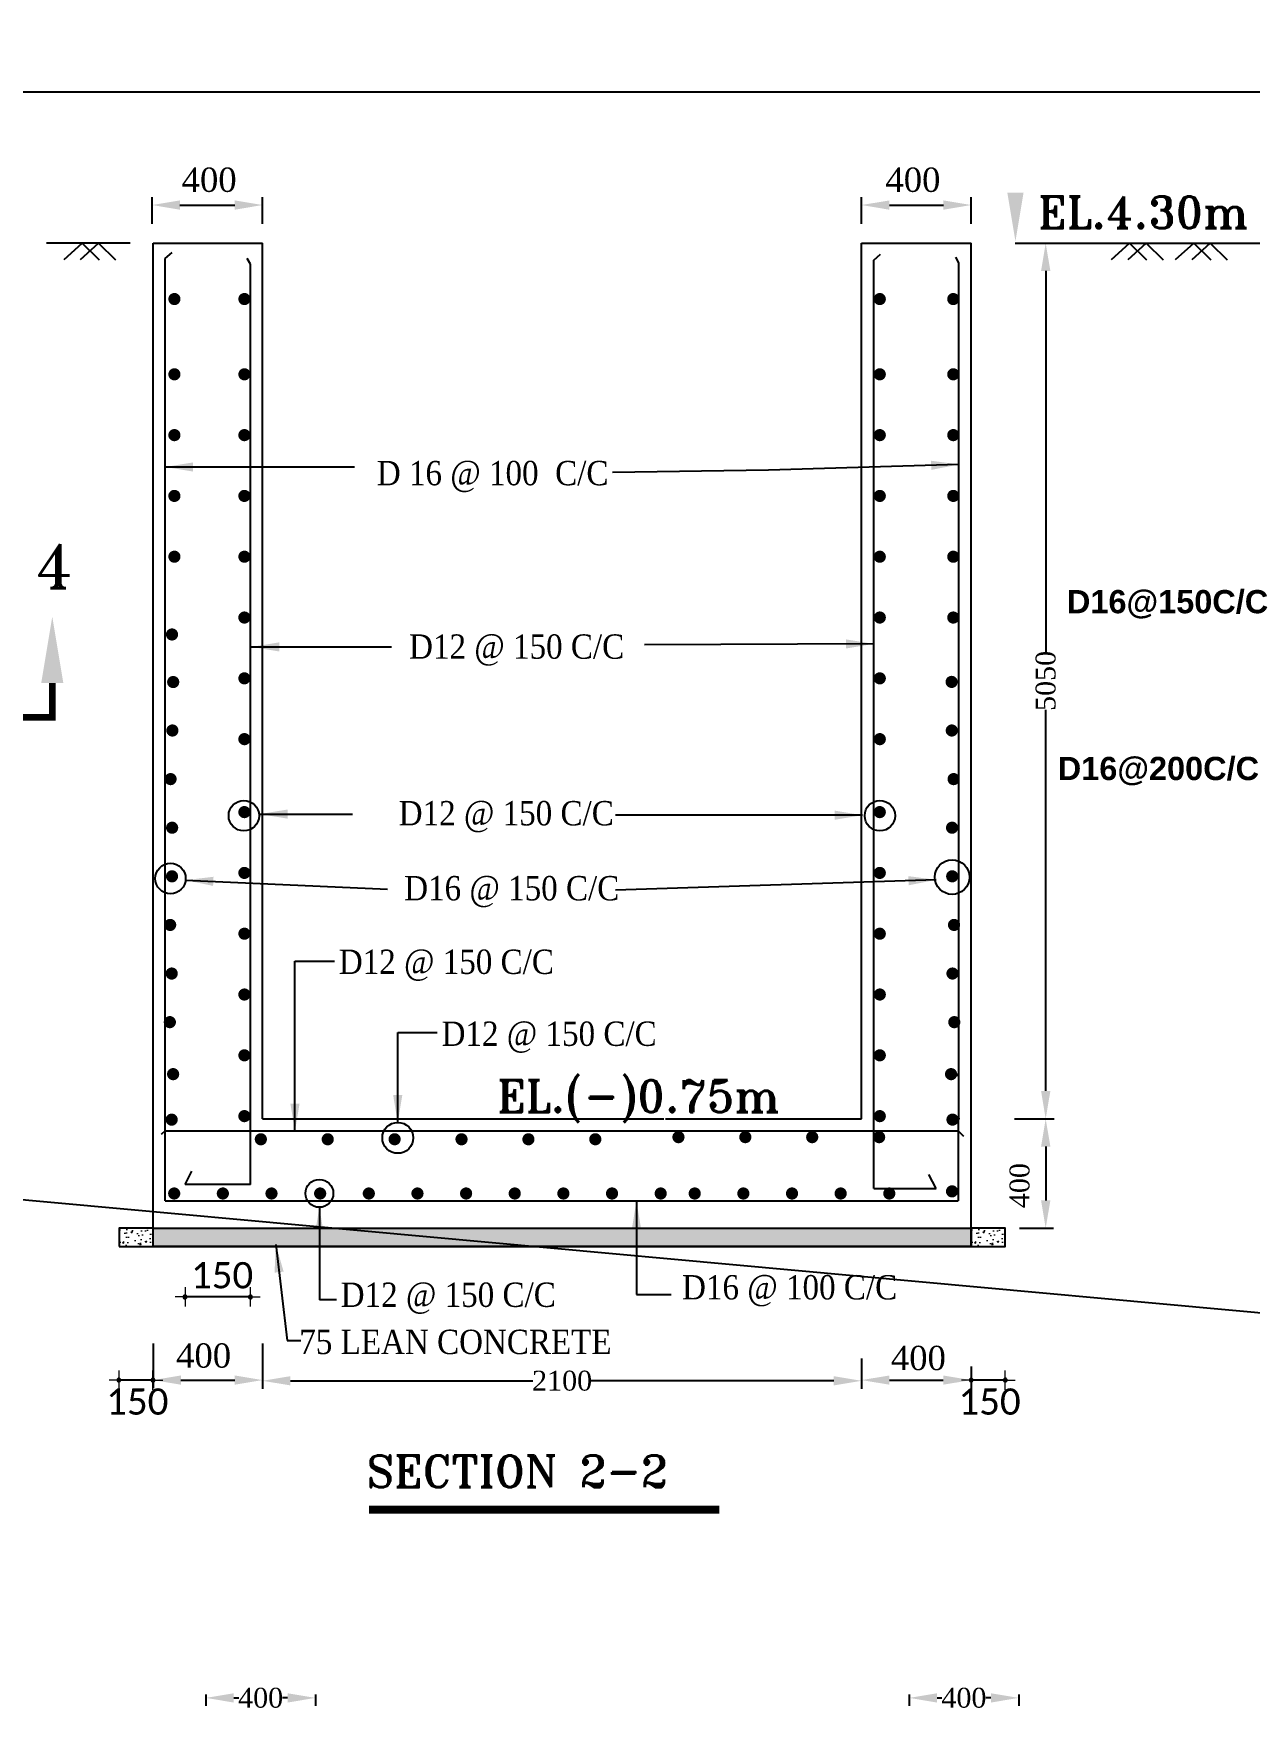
# Model space of a CAD drawing. Extents: x -298162 to 1078160, y -513173 to -216568.
# Drawn here: x 177279 to 192580, y -266449 to -245306 of the extents above; entities that cross this region are included whole.
import ezdxf

# ---------------------------------------------------------------- set-up
doc = ezdxf.new("R2010")
doc.units = 0
doc.header["$MEASUREMENT"] = 0
doc.layers.get('DEFPOINTS').update_dxf_attribs({"linetype": 'CONTINUOUS'})
doc.layers.add('Dim', color=7, linetype='CONTINUOUS', lineweight=9)
doc.layers.add('LINE', color=7, linetype='CONTINUOUS')
doc.styles.add('BIG', font='ROMANT.SHX')
doc.styles.add('cb', font='calibri.ttf')
doc.styles.add('RB', font='sanssb__.ttf')
doc.styles.get("Standard").update_dxf_attribs({"font": 'times.ttf', "height": 250})
doc.dimstyles.new('3', dxfattribs={"dimtxt": 225, "dimasz": 350, "dimexe": 100, "dimexo": 25, "dimgap": 9, "dimtad": 0, "dimdec": 0, "dimzin": 0, "dimdsep": 46, "dimtxsty": 'Standard', "dimcen": 0, "dimclrt": 256, "dimadec": 0, "dimazin": 0, "dimtfac": 1, "dimtdec": 0, "dimtofl": 0, "dimtmove": 2, "dimatfit": 3, "dimfxl": 1, "dimtolj": 1, "dimtzin": 0, "dimarcsym": 0})
doc.dimstyles.new('FAHIM', dxfattribs={"dimscale": 0.6, "dimtxt": 150, "dimasz": 0.25, "dimexe": 0.18, "dimexo": 0.0625, "dimgap": 5, "dimtad": 1, "dimdec": 0, "dimrnd": 1, "dimzin": 12, "dimdsep": 46, "dimtxsty": 'cb', "dimblk1": 'FAHIM', "dimblk2": 'FAHIM', "dimsah": 1, "dimcen": -0.09, "dimse1": 1, "dimse2": 1, "dimclrd": 7, "dimclrt": 7, "dimadec": 0, "dimazin": 0, "dimtfac": 0.01, "dimtdec": 0, "dimtmove": 2, "dimatfit": 3, "dimldrblk": 'FAHIM', "dimfxl": 1, "dimtolj": 1, "dimtzin": 12, "dimarcsym": 0})

# ---------------------------------------------------------------- blocks, each defined once
blk = doc.blocks.new('*D139')
at = {"layer": 'DEFPOINTS', "color": 0, "lineweight": -2}
for p in [(189904, -247944), (190016, -247944), (189904, -258965)]:
    blk.add_point(p, dxfattribs=at)
at = {"layer": 'LINE', "color": 0, "lineweight": -2}
for p, q in [((189929, -247944), (190116, -247944)), ((190016, -248294), (190016, -253091)), ((190016, -258615), (190016, -253817)), ((189929, -258965), (190116, -258965))]:
    blk.add_line(p, q, dxfattribs=at)
for points in [[(189958, -248294), (190075, -248294), (190016, -247944)], [(189958, -258615), (190075, -258615), (190016, -258965)]]:
    blk.add_solid(points, dxfattribs=at)
at = {"layer": 'LINE', "insert": (190016, -253454), "char_height": 250, "attachment_point": 5, "rotation": 90}
blk.add_mtext('\\A1;5050', dxfattribs=at)
blk = doc.blocks.new('*D145')
at = {"layer": 'DEFPOINTS', "color": 0, "lineweight": -2}
for p in [(187699, -261956), (189077, -262060), (189077, -262254)]:
    blk.add_point(p, dxfattribs=at)
at = {"layer": 'LINE', "color": 0, "lineweight": -2}
for p, q in [((187699, -261981), (187699, -262354)), ((189077, -262085), (189077, -262354)), ((188049, -262254), (188727, -262254))]:
    blk.add_line(p, q, dxfattribs=at)
for points in [[(188049, -262196), (188049, -262312), (187699, -262254)], [(188727, -262196), (188727, -262312), (189077, -262254)]]:
    blk.add_solid(points, dxfattribs=at)
at = {"layer": 'LINE', "insert": (188414, -261978), "char_height": 250, "attachment_point": 5}
blk.add_mtext('\\A1;{\\H1.222x;\\C7;400}', dxfattribs=at)
blk = doc.blocks.new('*D146')
at = {"layer": 'DEFPOINTS', "color": 0, "lineweight": -2}
for p in [(180160, -261797), (187699, -261956), (187699, -262263)]:
    blk.add_point(p, dxfattribs=at)
at = {"layer": 'LINE', "color": 0, "lineweight": -2}
for p, q in [((180160, -261822), (180160, -262363)), ((187699, -261981), (187699, -262363)), ((180510, -262263), (183562, -262263)), ((187349, -262263), (184297, -262263))]:
    blk.add_line(p, q, dxfattribs=at)
for points in [[(180510, -262205), (180510, -262321), (180160, -262263)], [(187349, -262205), (187349, -262321), (187699, -262263)]]:
    blk.add_solid(points, dxfattribs=at)
at = {"layer": 'LINE', "insert": (183930, -262263), "char_height": 250, "attachment_point": 5}
blk.add_mtext('\\A1;2100', dxfattribs=at)
blk = doc.blocks.new('*D147')
at = {"layer": 'DEFPOINTS', "color": 0, "lineweight": -2}
for p in [(178783, -261767), (180160, -261767), (180160, -262254)]:
    blk.add_point(p, dxfattribs=at)
at = {"layer": 'LINE', "color": 0, "lineweight": -2}
for p, q in [((178783, -261792), (178783, -262354)), ((180160, -261792), (180160, -262354)), ((179133, -262254), (179810, -262254))]:
    blk.add_line(p, q, dxfattribs=at)
for points in [[(179133, -262196), (179133, -262312), (178783, -262254)], [(179810, -262196), (179810, -262312), (180160, -262254)]]:
    blk.add_solid(points, dxfattribs=at)
at = {"layer": 'LINE', "insert": (179418, -261947), "char_height": 250, "attachment_point": 5}
blk.add_mtext('\\A1;{\\H1.222x;\\C7;400}', dxfattribs=at)
blk = doc.blocks.new('1')
at = {"layer": 'LINE', "const_width": 25}
blk.add_lwpolyline([(12.4, -0.1, 1), (37.4, -0.1, 1)], format="xyb", close=True, dxfattribs=at)
blk = doc.blocks.new('2')
at = {"layer": 'LINE'}
blk.add_blockref('1', (-24.7, -24.6), dxfattribs=at)
blk = doc.blocks.new('*D148')
at = {"layer": 'DEFPOINTS', "color": 0, "lineweight": -2}
for p in [(189656, -258965), (189663, -260342), (190016, -260342)]:
    blk.add_point(p, dxfattribs=at)
at = {"layer": 'LINE', "color": 0, "lineweight": -2}
for p, q in [((189681, -258965), (190116, -258965)), ((190016, -259315), (190016, -259992)), ((189688, -260342), (190116, -260342))]:
    blk.add_line(p, q, dxfattribs=at)
for points in [[(189958, -259315), (190075, -259315), (190016, -258965)], [(189958, -259992), (190075, -259992), (190016, -260342)]]:
    blk.add_solid(points, dxfattribs=at)
at = {"layer": 'LINE', "insert": (189688, -259806), "char_height": 250, "attachment_point": 5, "rotation": 90}
blk.add_mtext('\\A1;400', dxfattribs=at)
blk = doc.blocks.new('*D149')
at = {"layer": 'DEFPOINTS', "color": 0, "lineweight": -2}
for p in [(180160, -247464), (178770, -247724), (180160, -247724)]:
    blk.add_point(p, dxfattribs=at)
at = {"layer": 'LINE', "color": 0, "lineweight": -2}
for p, q in [((178770, -247699), (178770, -247364)), ((180160, -247699), (180160, -247364)), ((179120, -247464), (179810, -247464))]:
    blk.add_line(p, q, dxfattribs=at)
for points in [[(179120, -247406), (179120, -247523), (178770, -247464)], [(179810, -247406), (179810, -247523), (180160, -247464)]]:
    blk.add_solid(points, dxfattribs=at)
at = {"layer": 'LINE', "insert": (179488, -247148), "char_height": 250, "attachment_point": 5}
blk.add_mtext('\\A1;{\\H1.222x;\\C7;400}', dxfattribs=at)
blk = doc.blocks.new('*D150')
at = {"layer": 'DEFPOINTS', "color": 0, "lineweight": -2}
for p in [(189079, -247464), (187699, -247724), (189079, -247724)]:
    blk.add_point(p, dxfattribs=at)
at = {"layer": 'LINE', "color": 0, "lineweight": -2}
for p, q in [((187699, -247699), (187699, -247364)), ((189079, -247699), (189079, -247364)), ((188049, -247464), (188729, -247464))]:
    blk.add_line(p, q, dxfattribs=at)
for points in [[(188049, -247406), (188049, -247523), (187699, -247464)], [(188729, -247406), (188729, -247523), (189079, -247464)]]:
    blk.add_solid(points, dxfattribs=at)
at = {"layer": 'LINE', "insert": (188345, -247148), "char_height": 250, "attachment_point": 5}
blk.add_mtext('\\A1;{\\H1.222x;\\C7;400}', dxfattribs=at)
blk = doc.blocks.new('*D178')
at = {"layer": 'DEFPOINTS', "color": 0, "lineweight": -2}
for p in [(179448, -266188), (180825, -266188), (180825, -266254)]:
    blk.add_point(p, dxfattribs=at)
at = {"layer": 'LINE', "color": 0, "lineweight": -2}
for p, q in [((179448, -266213), (179448, -266354)), ((179798, -266254), (179860, -266254)), ((180475, -266254), (180413, -266254)), ((180825, -266213), (180825, -266354))]:
    blk.add_line(p, q, dxfattribs=at)
for points in [[(179798, -266196), (179798, -266313), (179448, -266254)], [(180475, -266196), (180475, -266313), (180825, -266254)]]:
    blk.add_solid(points, dxfattribs=at)
at = {"layer": 'LINE', "insert": (180136, -266254), "char_height": 250, "attachment_point": 5}
blk.add_mtext('\\A1;{\\C7;400}', dxfattribs=at)
blk = doc.blocks.new('*D181')
at = {"layer": 'DEFPOINTS', "color": 0, "lineweight": -2}
for p in [(188299, -266188), (189676, -266188), (189676, -266254)]:
    blk.add_point(p, dxfattribs=at)
at = {"layer": 'LINE', "color": 0, "lineweight": -2}
for p, q in [((188299, -266213), (188299, -266354)), ((188649, -266254), (188711, -266254)), ((189326, -266254), (189264, -266254)), ((189676, -266213), (189676, -266354))]:
    blk.add_line(p, q, dxfattribs=at)
for points in [[(188649, -266196), (188649, -266313), (188299, -266254)], [(189326, -266196), (189326, -266313), (189676, -266254)]]:
    blk.add_solid(points, dxfattribs=at)
at = {"layer": 'LINE', "insert": (188987, -266254), "char_height": 250, "attachment_point": 5}
blk.add_mtext('\\A1;{\\C7;400}', dxfattribs=at)
blk = doc.blocks.new('FAHIM')
at = {"layer": 'Dim', "color": 7}
for p, q in [((-738, 0), (762, 0)), ((0, -750), (0, 750))]:
    blk.add_line(p, q, dxfattribs=at)
at = {"layer": 'Dim', "color": 7, "const_width": 150}
blk.add_lwpolyline([(-75, 0, 1), (75, 0, 1)], format="xyb", close=True, dxfattribs=at)
at = {"layer": 'Dim', "color": 7}
for points in [[(-148, -2, 1), (152, -2, 1)], [(-147, -1, 1), (153, -1, 1)]]:
    blk.add_lwpolyline(points, format="xyb", close=True, dxfattribs=at)
blk = doc.blocks.new('*D540')
at = {"layer": 'DEFPOINTS', "color": 0, "linetype": 'ByBlock', "lineweight": -2}
for p in [(179184, -260167), (180007, -260167), (179184, -261208)]:
    blk.add_point(p, dxfattribs=at)
at = {"layer": 'LINE', "color": 7, "linetype": 'ByBlock', "lineweight": -2}
blk.add_line((180007, -261208), (179185, -261208), dxfattribs=at)
at = {"layer": 'LINE', "color": 7, "linetype": 'ByBlock', "lineweight": -2, "xscale": 0.162, "yscale": 0.162, "zscale": 0.162, "rotation": 180}
blk.add_blockref('FAHIM', (179184, -261208), dxfattribs=at)
at = {"layer": 'LINE', "color": 7, "linetype": 'ByBlock', "lineweight": -2, "xscale": 0.162, "yscale": 0.162, "zscale": 0.162}
blk.add_blockref('FAHIM', (180007, -261208), dxfattribs=at)
at = {"layer": 'LINE', "color": 7, "linetype": 'ByBlock', "lineweight": -2, "insert": (179651, -260936), "char_height": 180, "attachment_point": 5, "style": 'cb'}
blk.add_mtext('\\A1;{\\H1.833x;150}', dxfattribs=at)
blk = doc.blocks.new('*D549')
at = {"layer": 'DEFPOINTS', "color": 0, "linetype": 'ByBlock', "lineweight": -2}
for p in [(189079, -260703), (189507, -260703), (189079, -262254)]:
    blk.add_point(p, dxfattribs=at)
at = {"layer": 'LINE', "color": 7, "linetype": 'ByBlock', "lineweight": -2}
blk.add_line((189507, -262254), (189079, -262254), dxfattribs=at)
at = {"layer": 'LINE', "color": 7, "linetype": 'ByBlock', "lineweight": -2, "xscale": 0.162, "yscale": 0.162, "zscale": 0.162, "rotation": 180}
blk.add_blockref('FAHIM', (189079, -262254), dxfattribs=at)
at = {"layer": 'LINE', "color": 7, "linetype": 'ByBlock', "lineweight": -2, "xscale": 0.162, "yscale": 0.162, "zscale": 0.162}
blk.add_blockref('FAHIM', (189507, -262254), dxfattribs=at)
at = {"layer": 'LINE', "color": 7, "linetype": 'ByBlock', "lineweight": -2, "insert": (189310, -262526), "char_height": 180, "attachment_point": 5, "style": 'cb'}
blk.add_mtext('\\A1;{\\H1.833x;150}', dxfattribs=at)
blk = doc.blocks.new('*D550')
at = {"layer": 'DEFPOINTS', "color": 0, "linetype": 'ByBlock', "lineweight": -2}
for p in [(178352, -260703), (178781, -260703), (178352, -262254)]:
    blk.add_point(p, dxfattribs=at)
at = {"layer": 'LINE', "color": 7, "linetype": 'ByBlock', "lineweight": -2}
blk.add_line((178781, -262254), (178352, -262254), dxfattribs=at)
at = {"layer": 'LINE', "color": 7, "linetype": 'ByBlock', "lineweight": -2, "xscale": 0.162, "yscale": 0.162, "zscale": 0.162, "rotation": 180}
blk.add_blockref('FAHIM', (178352, -262254), dxfattribs=at)
at = {"layer": 'LINE', "color": 7, "linetype": 'ByBlock', "lineweight": -2, "xscale": 0.162, "yscale": 0.162, "zscale": 0.162}
blk.add_blockref('FAHIM', (178781, -262254), dxfattribs=at)
at = {"layer": 'LINE', "color": 7, "linetype": 'ByBlock', "lineweight": -2, "insert": (178584, -262526), "char_height": 180, "attachment_point": 5, "style": 'cb'}
blk.add_mtext('\\A1;{\\H1.833x;150}', dxfattribs=at)

msp = doc.modelspace()

# ---------------------------------------------------------------- hatches: boundary and pattern name
at = {"layer": 'LINE', "lineweight": 5}
h = msp.add_hatch(dxfattribs=at)
h.set_pattern_fill('AR-CONC', color=0, scale=30, style=0)
h.set_pattern_definition([(50, (3e-11, -260905.14), (215.17805, -18.82564), [22.5, -247.5]), (355, (3e-11, -260905.14), (-41.6254, 225.65764), [18, -198]), (100.4514, (17.93, -260906.7), (173.55281, 206.83186), [19.12206, -210.34263]), (46.1842, (3e-11, -260845.14), (320.1723, -49.6557), [33.75, -371.25]), (96.6356, (26.68, -260849.28), (280.3988, 292.23536), [28.6831, -315.5139]), (351.1842, (3e-11, -260845.14), (280.3986, 292.2356), [27, -297]), (21, (30, -260860.14), (179.07212, -120.78567), [22.5, -247.5]), (326, (30, -260860.14), (72.9946, 217.545), [18, -198]), (71.4514, (44.92, -260870.2), (252.0668, 96.75915), [19.12206, -210.34263]), (37.5, (3e-11, -260905.14), (3.647957, 99.868156), [0, -195.6, 0, -201, 0, -198.75]), (7.5, (3e-11, -260905.14), (78.92086, 118.323514), [0, -114.6, 0, -191.1, 0, -75.75]), (327.5, (-66.9, -260905.14), (160.14673, -6.76646), [0, -75, 0, -234, 0, -310.5]), (317.5, (-96.9, -260905.14), (174.95585, 30.0315), [0, -97.5, 0, -155.4, 0, -220.5])])
h.paths.add_polyline_path([(178354.201, -260570.528), (178782.68, -260570.528), (178782.68, -260342.092), (178354.201, -260342.092)])
h = msp.add_hatch(dxfattribs=at)
h.set_pattern_fill('AR-CONC', color=0, scale=46.8, style=0)
h.set_pattern_definition([(50, (17897.6, -260407.88), (335.67777, -29.368), [35.1, -386.1]), (355, (17897.6, -260407.88), (-64.9356, 352.0259), [28.08, -308.88]), (100.4514, (17925.57, -260410.33), (270.7424, 322.6577), [29.8304, -328.1345]), (46.1842, (17897.6, -260314.3), (499.4688, -77.4629), [52.65, -579.15]), (96.6356, (17939.2, -260320.74), (437.4221, 455.8872), [44.7456, -492.2017]), (351.1842, (17897.6, -260314.3), (437.4218, 455.8875), [42.12, -463.32]), (21, (17944.4, -260337.68), (279.3525, -188.42564), [35.1, -386.1]), (326, (17944.4, -260337.68), (113.8716, 339.3702), [28.08, -308.88]), (71.4514, (17967.68, -260353.38), (393.2242, 150.9443), [29.8304, -328.1345]), (37.5, (17897.6, -260407.88), (5.69081, 155.79432), [0, -305.136, 0, -313.56, 0, -310.05]), (7.5, (17897.6, -260407.88), (123.11654, 184.58468), [0, -178.776, 0, -298.116, 0, -118.17]), (327.5, (17793.23, -260407.88), (249.8289, -10.55568), [0, -117, 0, -365.04, 0, -484.38]), (317.5, (17746.43, -260407.88), (272.93113, 46.84913), [0, -152.1, 0, -242.424, 0, -343.98])])
h.paths.add_polyline_path([(178782.68, -260342.092), (189076.85, -260342.092), (189076.85, -260570.528), (178782.68, -260570.528)])
h = msp.add_hatch(dxfattribs=at)
h.set_pattern_fill('AR-CONC', color=0, scale=30, style=0)
h.set_pattern_definition([(50, (10722.65, -260905.14), (215.17805, -18.82564), [22.5, -247.5]), (355, (10722.65, -260905.14), (-41.6254, 225.65764), [18, -198]), (100.4514, (10740.58, -260906.7), (173.55281, 206.83186), [19.12206, -210.34263]), (46.1842, (10722.65, -260845.14), (320.1723, -49.6557), [33.75, -371.25]), (96.6356, (10749.33, -260849.28), (280.3988, 292.23536), [28.6831, -315.5139]), (351.1842, (10722.65, -260845.14), (280.3986, 292.2356), [27, -297]), (21, (10752.65, -260860.14), (179.07212, -120.78567), [22.5, -247.5]), (326, (10752.65, -260860.14), (72.9946, 217.545), [18, -198]), (71.4514, (10767.57, -260870.2), (252.0668, 96.75915), [19.12206, -210.34263]), (37.5, (10722.65, -260905.14), (3.647957, 99.868156), [0, -195.6, 0, -201, 0, -198.75]), (7.5, (10722.65, -260905.14), (78.92086, 118.323514), [0, -114.6, 0, -191.1, 0, -75.75]), (327.5, (10655.75, -260905.14), (160.14673, -6.76646), [0, -75, 0, -234, 0, -310.5]), (317.5, (10625.75, -260905.14), (174.95585, 30.0315), [0, -97.5, 0, -155.4, 0, -220.5])])
h.paths.add_polyline_path([(189076.85, -260570.528), (189505.329, -260570.528), (189505.329, -260342.092), (189076.85, -260342.092)])

# ---------------------------------------------------------------- linework, layer by layer
at = {"layer": 'LINE', "color": 1, "linetype": 'ByBlock', "lineweight": -2}
msp.add_line((-298162.249, -216567.594), (1078159.826, -342283.3), dxfattribs=at)
at = {"layer": 'LINE', "color": 0}
for p, q in [((178494.169, -247943.827), (177442.911, -247943.827)), ((178782.68, -260570.528), (178782.68, -247943.827)), ((178782.68, -247943.827), (180160.265, -247943.827)), ((180160.265, -258964.507), (180160.265, -247943.827)), ((187699.265, -258964.507), (187699.265, -247943.827)), ((187699.265, -247943.827), (189076.85, -247943.827)), ((187699.265, -258964.507), (187699.265, -247943.827)), ((189076.85, -260570.528), (189076.85, -247943.827)), ((189631.548, -247943.827), (193351.195, -247943.827)), ((178935.745, -248135.032), (179021.471, -248062.449)), ((178935.745, -258973.509), (178935.745, -248135.032)), ((180007.2, -248208.032), (179968.137, -248135.449)), ((180007.2, -259113.496), (180007.2, -248208.032)), ((187852.33, -248156.032), (187938.056, -248083.449)), ((187852.33, -259113.496), (187852.33, -248156.032)), ((188923.785, -248192.032), (188884.722, -248119.449)), ((188923.785, -258973.509), (188923.785, -248192.032)), ((189076.85, -258964.507), (189076.85, -258057.755)), ((178782.68, -258964.507), (178782.68, -258396.581)), ((178935.745, -259997.897), (178935.745, -258964.507)), ((178935.745, -259997.897), (178935.745, -258973.509)), ((180160.265, -258964.507), (185211.41, -258964.507)), ((185229.438, -258964.507), (187699.265, -258964.507)), ((188916.565, -258970.279), (188916.565, -259997.897)), ((189623.456, -258964.507), (190124.102, -258964.507)), ((178935.745, -259117.572), (178882.15, -259163.559)), ((178935.745, -259117.572), (180007.2, -259117.572)), ((180007.2, -259790.712), (180007.2, -259113.496)), ((180007.2, -259117.572), (185249.84, -259117.572)), ((185229.438, -259117.572), (188916.565, -259117.572)), ((187852.33, -259843.843), (187852.33, -259117.572)), ((188916.565, -259117.572), (188980.853, -259185.54)), ((179184.488, -259790.712), (179271.918, -259624.849)), ((180007.2, -259790.712), (179184.488, -259790.712)), ((187852.33, -259843.843), (188636.04, -259843.843)), ((188636.04, -259843.843), (188543.575, -259665.115)), ((178935.745, -259997.897), (185249.84, -259997.897)), ((185229.438, -259997.897), (188916.565, -259997.897)), ((180874.959, -260079.346), (180874.959, -261242.705)), ((178782.68, -260342.092), (189076.85, -260342.092)), ((178782.68, -260570.528), (189076.85, -260570.528)), ((180874.959, -261238.883), (181089.099, -261238.883))]:
    msp.add_line(p, q, dxfattribs=at)
for points in [[(149367.995, -288827.221), (209873.195, -288827.221), (209873.195, -246041.401), (149367.995, -246041.401)], [(178782.68, -260342.092), (189076.85, -260342.092), (189076.85, -260570.528), (178782.68, -260570.528)]]:
    msp.add_lwpolyline(points, close=True, dxfattribs=at)
for points in [[(177661.46, -248148.29), (177888.389, -247943.827), (178102.709, -248154.587)], [(177869.477, -248148.29), (178096.405, -247943.827), (178310.725, -248154.587)], [(190844.588, -248148.29), (191071.517, -247943.827), (191285.837, -248154.587)], [(191052.604, -248148.29), (191279.533, -247943.827), (191493.853, -248154.587)], [(191651.443, -248148.29), (191878.372, -247943.827), (192092.692, -248154.587)], [(191859.46, -248148.29), (192086.389, -247943.827), (192300.709, -248154.587)]]:
    msp.add_lwpolyline(points, dxfattribs=at)
at = {"layer": 'LINE', "color": 0, "const_width": 76.533}
for points in [[(179012.323, -248647.501, 1), (179088.856, -248647.501, 1)], [(179893.323, -248647.501, 1), (179969.856, -248647.501, 1)], [(187966.207, -248647.501, -1), (187889.674, -248647.501, -1)], [(188891.207, -248647.501, -1), (188814.674, -248647.501, -1)], [(179012.323, -249594.73, 1), (179088.856, -249594.73, 1)], [(179893.323, -249594.73, 1), (179969.856, -249594.73, 1)], [(187966.207, -249594.73, -1), (187889.674, -249594.73, -1)], [(188891.207, -249594.73, -1), (188814.674, -249594.73, -1)], [(179012.323, -250360.055, 1), (179088.856, -250360.055, 1)], [(179893.323, -250360.055, 1), (179969.856, -250360.055, 1)], [(187966.207, -250360.055, -1), (187889.674, -250360.055, -1)], [(188891.207, -250360.055, -1), (188814.674, -250360.055, -1)], [(179012.323, -251125.38, 1), (179088.856, -251125.38, 1)], [(179893.323, -251125.38, 1), (179969.856, -251125.38, 1)], [(187966.207, -251125.38, -1), (187889.674, -251125.38, -1)], [(188891.207, -251125.38, -1), (188814.674, -251125.38, -1)], [(179012.323, -251890.705, 1), (179088.856, -251890.705, 1)], [(179893.323, -251890.705, 1), (179969.856, -251890.705, 1)], [(187966.207, -251890.705, -1), (187889.674, -251890.705, -1)], [(188891.207, -251890.705, -1), (188814.674, -251890.705, -1)], [(179893.323, -252656.03, 1), (179969.856, -252656.03, 1)], [(187966.207, -252656.03, -1), (187889.674, -252656.03, -1)], [(188891.207, -252656.03, -1), (188814.674, -252656.03, -1)], [(179893.323, -253421.355, 1), (179969.856, -253421.355, 1)], [(187966.207, -253421.355, -1), (187889.674, -253421.355, -1)], [(179893.323, -254186.68, 1), (179969.856, -254186.68, 1)], [(187966.207, -254186.68, -1), (187889.674, -254186.68, -1)], [(179893.323, -255105.07, 1), (179969.856, -255105.07, 1)], [(187966.207, -255105.07, -1), (187889.674, -255105.07, -1)], [(179893.323, -255870.395, 1), (179969.856, -255870.395, 1)], [(187966.207, -255870.395, -1), (187889.674, -255870.395, -1)], [(179893.323, -256635.72, 1), (179969.856, -256635.72, 1)], [(187966.207, -256635.72, -1), (187889.674, -256635.72, -1)], [(179893.323, -257401.045, 1), (179969.856, -257401.045, 1)], [(187966.207, -257401.045, -1), (187889.674, -257401.045, -1)], [(179893.323, -258166.37, 1), (179969.856, -258166.37, 1)], [(187966.207, -258166.37, -1), (187889.674, -258166.37, -1)], [(179893.323, -258931.695, 1), (179969.856, -258931.695, 1)], [(187966.207, -258931.695, -1), (187889.674, -258931.695, -1)], [(180100.19, -259222.937, 1), (180176.723, -259222.937, 1)], [(180942.048, -259222.937, 1), (181018.58, -259222.937, 1)], [(181783.905, -259222.937, 1), (181860.438, -259222.937, 1)], [(182625.763, -259222.937, 1), (182702.295, -259222.937, 1)], [(183467.62, -259222.937, 1), (183544.153, -259222.937, 1)], [(184309.478, -259222.937, 1), (184386.01, -259222.937, 1)], [(185355.745, -259196.125, 1), (185432.277, -259196.125, 1)], [(186197.602, -259196.125, 1), (186274.135, -259196.125, 1)], [(187039.46, -259196.125, 1), (187115.992, -259196.125, 1)], [(187881.317, -259196.125, 1), (187957.85, -259196.125, 1)], [(179009.867, -259905.413, 1), (179086.4, -259905.413, 1)], [(179622.127, -259905.413, 1), (179698.66, -259905.413, 1)], [(180234.387, -259905.413, 1), (180310.92, -259905.413, 1)], [(180846.647, -259905.413, 1), (180923.18, -259905.413, 1)], [(181458.907, -259905.413, 1), (181535.44, -259905.413, 1)], [(182071.167, -259905.413, 1), (182147.7, -259905.413, 1)], [(182683.427, -259905.413, 1), (182759.96, -259905.413, 1)], [(183295.687, -259905.413, 1), (183372.22, -259905.413, 1)], [(183907.947, -259905.413, 1), (183984.48, -259905.413, 1)], [(184520.207, -259905.413, 1), (184596.74, -259905.413, 1)], [(185132.467, -259905.413, 1), (185209, -259905.413, 1)], [(185560.651, -259905.413, 1), (185637.184, -259905.413, 1)], [(186172.911, -259905.413, 1), (186249.444, -259905.413, 1)], [(186785.171, -259905.413, 1), (186861.704, -259905.413, 1)], [(187397.431, -259905.413, 1), (187473.964, -259905.413, 1)], [(188009.691, -259905.413, 1), (188086.224, -259905.413, 1)], [(188799.135, -259878.6, 1), (188875.668, -259878.6, 1)]]:
    msp.add_lwpolyline(points, format="xyb", close=True, dxfattribs=at)
at = {"layer": 'LINE', "color": 0}
for points, const_width in [([(177513.642, -253478.536), (177513.642, -253669.148)], 83.49), ([(177513.642, -253650.249), (177513.642, -253910.573), (177093.745, -253910.573)], 83.49), ([(181498.914, -263884.718), (185908.842, -263884.718)], 101.2)]:
    msp.add_lwpolyline(points, dxfattribs=dict(at, const_width=const_width))
at = {"layer": 'LINE', "color": 0, "linetype": 'ByBlock', "lineweight": -2}
for points in [[(178354.201, -260570.528), (178782.68, -260570.528), (178782.68, -260342.092), (178354.201, -260342.092)], [(189076.85, -260570.528), (189505.329, -260570.528), (189505.329, -260342.092), (189076.85, -260342.092)], [(189076.85, -260570.528), (189505.329, -260570.528), (189505.329, -260342.092), (189076.85, -260342.092)]]:
    msp.add_lwpolyline(points, close=True, dxfattribs=at)
at = {"layer": 'LINE', "color": 0}
for centre, radius in [((179924.973, -255150.289), 191.178), ((187929.567, -255150.289), 191.178), ((179001.123, -255940.884), 191.178), ((188838.503, -255922.717), 217.543), ((181862.168, -259205.147), 194.672), ((180874.959, -259904.141), 175.205)]:
    msp.add_circle(centre, radius, dxfattribs=at)
for p in [(188784.906, -255287.095), (188785.021, -255290.155), (188785.137, -255293.214), (188785.252, -255296.273), (188785.367, -255299.332), (179003.745, -257165.397), (179003.86, -257162.338), (179003.976, -257159.278), (179004.091, -257156.219), (179004.207, -257153.16), (179004.322, -257150.101), (179004.437, -257147.042), (179004.553, -257143.983), (179004.668, -257140.924), (179004.784, -257137.865), (178982.273, -257734.394), (178981.234, -257761.926), (178981.35, -257758.867), (178981.465, -257755.807), (178981.581, -257752.748), (178981.696, -257749.689), (178981.811, -257746.63), (178981.927, -257743.571), (178982.042, -257740.512), (178982.158, -257737.453), (188902.653, -258407.401), (188902.768, -258410.46), (188902.884, -258413.519), (188902.999, -258416.578), (187925.646, -258902.978), (187925.761, -258906.038), (187925.877, -258909.097), (187925.992, -258912.156), (187926.108, -258915.215), (187926.223, -258918.274), (187926.338, -258921.333), (187926.454, -258924.392), (187926.569, -258927.451), (187926.685, -258930.511), (187926.8, -258933.57), (187926.916, -258936.629), (187927.031, -258939.688), (187927.146, -258942.747), (187927.262, -258945.806), (187927.377, -258948.865), (187927.493, -258951.924), (187927.608, -258954.984), (187927.724, -258958.043), (187927.839, -258961.102), (187927.955, -258964.161), (187928.07, -258967.22), (188923.547, -258961.102), (188923.663, -258964.161), (188923.778, -258967.22)]:
    msp.add_point(p, dxfattribs=at)
for points in [[(189737.55, -247307.811), (189533.464, -247307.811), (189635.507, -247920.071)], [(177652.792, -253478.536), (177374.492, -253478.536), (177513.642, -252643.636)], [(180823.937, -260385.476), (180925.981, -260385.476), (180874.959, -260079.346)]]:
    msp.add_solid(points, dxfattribs=at)

# ---------------------------------------------------------------- block references
at = {"layer": 'LINE', "color": 0, "yscale": 3.061300000001211, "zscale": 3.0613}
for p, xscale, rotation in [((178944.801, -252867.004), 3.061299999991661, 87.83892051228715), ((178959.787, -253465.815), 3.061299999991661, 87.83892051228715), ((188907.845, -253463.858), -3.061299999991661, 272.1610794877129), ((178949.902, -254075.683), 3.061299999991661, 87.83892051228715), ((188909.628, -254075.683), -3.061299999991661, 272.1610794877129), ((178926.814, -254687.507), 3.061299999991661, 87.83892051228715), ((188932.716, -254687.507), -3.061299999991661, 272.1610794877129), ((178946.335, -255299.332), 3.061299999991661, 87.83892051228715), ((188913.194, -255299.332), -3.061299999991661, 272.1610794877129), ((178944.552, -255911.156), 3.061299999991661, 87.83892051228715), ((188914.978, -255911.156), -3.061299999991661, 272.1610794877129), ((178921.465, -256522.981), 3.061299999991661, 87.83892051228715), ((188938.065, -256522.981), -3.061299999991661, 272.1610794877129), ((178940.986, -257134.806), 3.061299999991661, 87.83892051228715), ((188918.544, -257134.806), -3.061299999991661, 272.1610794877129), ((178917.898, -257746.63), 3.061299999991661, 87.83892051228715), ((188941.632, -257746.63), -3.061299999991661, 272.1610794877129), ((178958.724, -258401.02), 3.061299999991661, 87.83892051228715), ((188900.806, -258401.02), -3.061299999991661, 272.1610794877129), ((178940.616, -258973.509), 3.061299999991661, 87.83892051228715), ((188918.914, -258973.509), -3.061299999991661, 272.1610794877129)]:
    msp.add_blockref('2', p, dxfattribs=dict(at, xscale=xscale, rotation=rotation))

# ---------------------------------------------------------------- texts
at = {"layer": 'LINE', "color": 0, "style": 'BIG'}
for s, height, p in [('EL.4.30m', 400, (189919.985, -247755.635)), ('4', 556.6, (177302.335, -252288.003)), ('EL.(-)0.75m', 400, (183112.822, -258880.107)), ('SECTION 2-2', 400, (181472.545, -263602.301))]:
    msp.add_text(s, height=height, dxfattribs=at).set_placement(p)
at = {"layer": 'LINE', "color": 0, "width": 0.9}
for s, p in [('D 16 @ 100  C/C', (181597.917, -250991.016)), ('D12 @ 150 C/C', (182004.201, -253174.307)), ('D12 @ 150 C/C', (181873.629, -255271.681)), ('D16 @ 150 C/C', (181942.629, -256215.681)), ('D12 @ 150 C/C', (181119.78, -257142.005)), ('D12 @ 150 C/C', (182413.043, -258047.266)), ('D12 @ 150 C/C', (181143.528, -261332.831)), ('D16 @ 100 C/C', (185439.666, -261238.732)), ('75 LEAN CONCRETE', (180622.327, -261926.07))]:
    msp.add_text(s, height=306.13, dxfattribs=at).set_placement(p)
at = {"layer": 'LINE', "color": 0, "linetype": 'ByBlock', "lineweight": -2, "style": 'RB'}
for s, p in [('D16@150C/C', (190283.422, -252602.358)), ('D16@200C/C', (190168.143, -254702.076))]:
    msp.add_text(s, height=292.5, dxfattribs=at).set_placement(p)

# ---------------------------------------------------------------- dimensions: what is measured, and where the dimension line sits
at = {"layer": 'LINE', "color": 0}
for base, p1, p2, picture, middle in [((180160.265, -247464.453), (178769.545, -247723.645), (180160.265, -247723.645), '*D149', (179487.982, -247147.663)), ((189078.545, -247464.453), (187699.265, -247723.645), (189078.545, -247723.645), '*D150', (188344.501, -247147.663)), ((180160.265, -262254.016), (178782.68, -261767.246), (180160.265, -261767.246), '*D147', (179418.074, -261946.874)), ((189076.85, -262254.016), (187699.265, -261956.113), (189076.85, -262059.832), '*D145', (188413.532, -261977.753))]:
    dim = msp.add_linear_dim(base=base, p1=p1, p2=p2, text='{\\H1.222x;\\C7;400}', dimstyle='3', dxfattribs=at)
    dim.commit()
    dim.dimension.update_dxf_attribs({"geometry": picture, "text_midpoint": middle, "dimtype": 160})
dim = msp.add_linear_dim(base=(190016.364, -247943.827), p1=(189903.873, -258964.507), p2=(189903.873, -247943.827), angle=90, text='5050', dimstyle='3', dxfattribs=at)
dim.commit()
dim.dimension.update_dxf_attribs({"geometry": '*D139', "text_midpoint": (190016.364, -253454.167)})
dim = msp.add_linear_dim(base=(190016.364, -260342.092), p1=(189655.604, -258964.507), p2=(189663.388, -260342.092), angle=90, text='400', dimstyle='3', override={"dimtxt": 300}, dxfattribs=at)
dim.commit()
dim.dimension.update_dxf_attribs({"geometry": '*D148', "text_midpoint": (189687.535, -259806.365), "dimtype": 160})
at = {"layer": 'LINE', "color": 0, "linetype": 'ByBlock', "lineweight": -2}
for base, p1, p2, picture, middle in [((179184.488, -261207.92), (180007.2, -260166.885), (179184.488, -260166.885), '*D540', (179650.882, -260936.08)), ((178352.331, -262254.016), (178780.811, -260703.143), (178352.331, -260703.143), '*D550', (178583.655, -262526.184)), ((189078.719, -262254.016), (189507.198, -260703.143), (189078.719, -260703.143), '*D549', (189310.042, -262526.184))]:
    dim = msp.add_linear_dim(base=base, p1=p1, p2=p2, text='{\\H1.833x;150}', dimstyle='FAHIM', override={"dimtxt": 300, "dimasz": 0.27, "dimgap": 10}, dxfattribs=at)
    dim.commit()
    dim.dimension.update_dxf_attribs({"geometry": picture, "text_midpoint": middle, "dimtype": 160})
at = {"layer": 'LINE', "color": 0}
for base, p1, p2, text, picture, middle in [((187699.265, -262262.936), (180160.265, -261796.777), (187699.265, -261956.113), '2100', '*D146', (183929.765, -262262.936)), ((180825.114, -266254.178), (179447.529, -266188.039), (180825.114, -266188.039), '{\\C7;400}', '*D178', (180136.321, -266254.178)), ((189676.114, -266254.178), (188298.529, -266188.039), (189676.114, -266188.039), '{\\C7;400}', '*D181', (188987.321, -266254.178))]:
    dim = msp.add_linear_dim(base=base, p1=p1, p2=p2, text=text, dimstyle='3', dxfattribs=at)
    dim.commit()
    dim.dimension.update_dxf_attribs({"geometry": picture, "text_midpoint": middle})

# ---------------------------------------------------------------- leaders
for points in [[(178935.745, -250761.077), (181315.642, -250761.077)], [(188924.536, -250729.578), (186525.834, -250801.394), (184563.539, -250830.414)], [(180021.742, -253025.79), (181782.305, -253025.79)], [(187852.33, -252987.148), (184966.004, -252999.116)], [(180124.817, -255129.874), (181290.463, -255129.874)], [(187709.655, -255143.994), (184601.449, -255143.994)], [(179190.727, -255961.088), (181733.463, -256073.874)], [(188638.887, -255957.344), (184601.449, -256087.994)], [(180568.017, -259123.95), (180568.017, -256981.23), (181065.117, -256981.23)], [(181861.28, -259016.854), (181861.28, -257878.99), (182358.381, -257878.99)], [(184865.764, -259997.897), (184865.764, -261176.099), (185300.96, -261176.099)], [(180326.525, -260547.76), (180471.619, -261755.221), (180640.893, -261755.221)]]:
    msp.add_leader(points, dimstyle='3', override={"dimgap": 9, "dimtad": 0}, dxfattribs=at)

doc.saveas('drawing.dxf')
